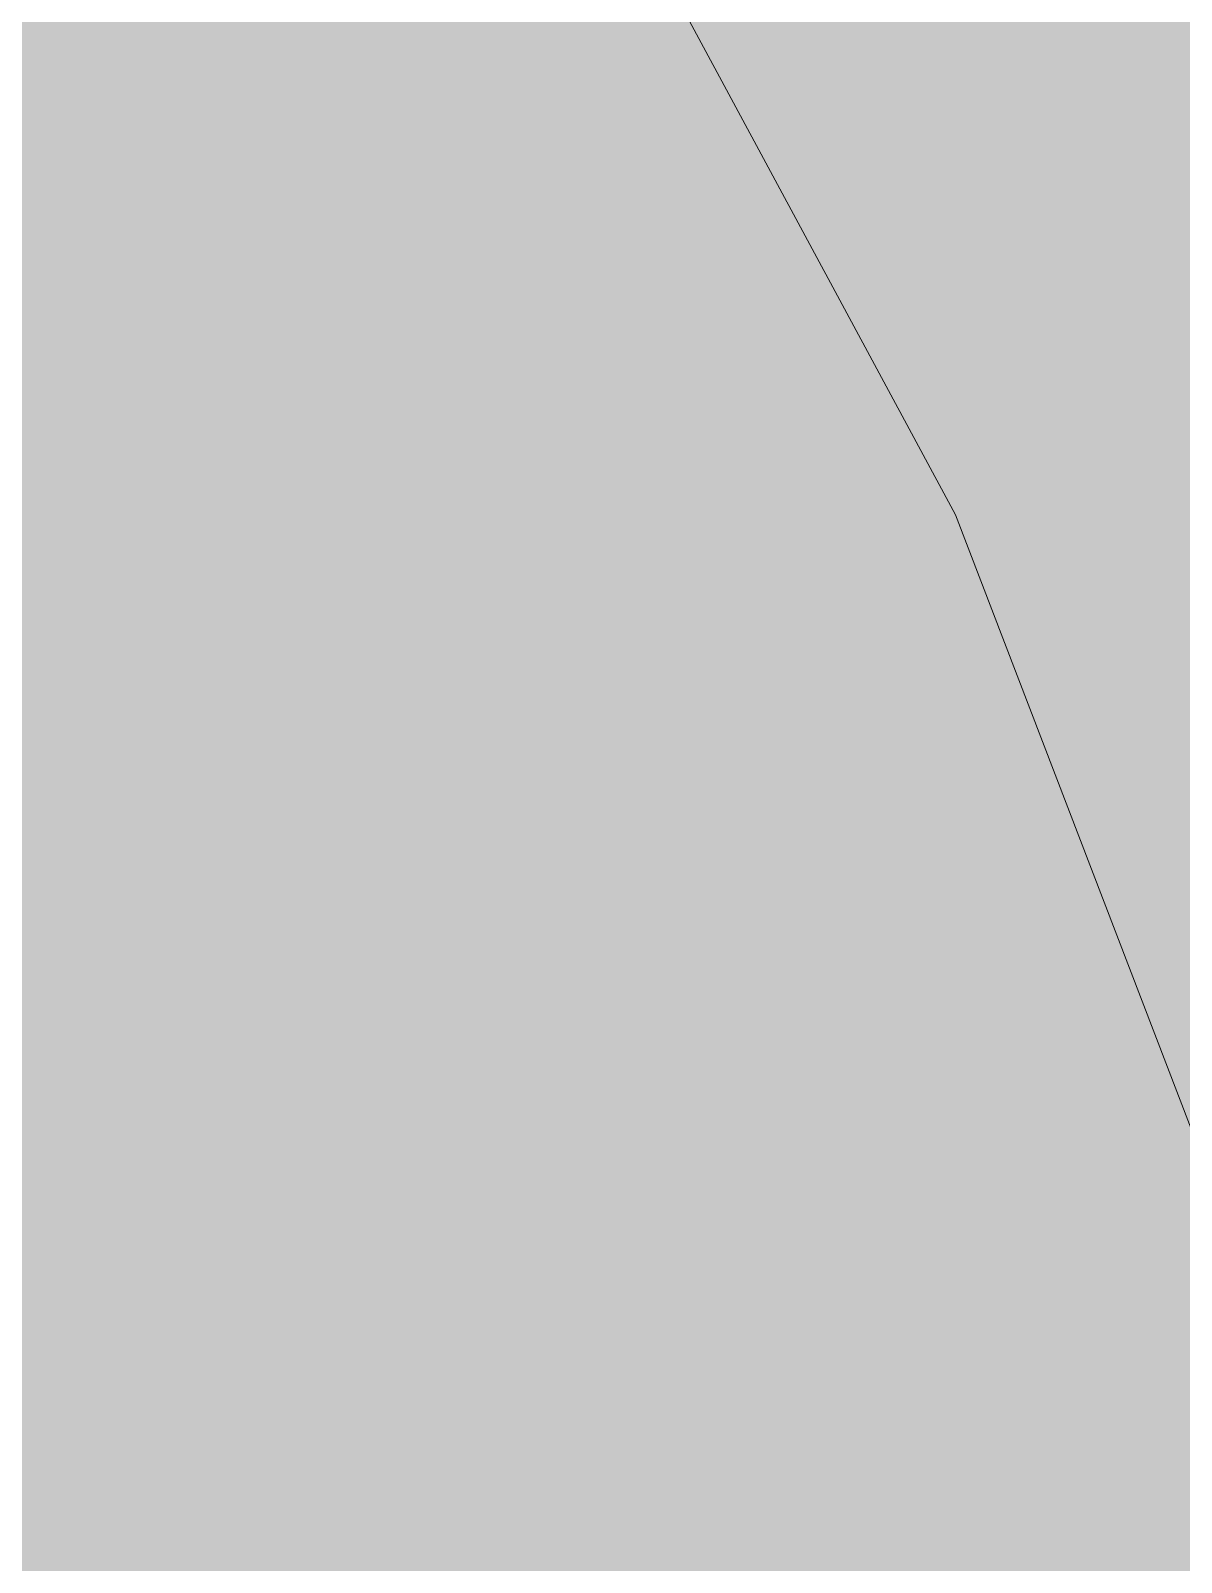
# Model space of a CAD drawing. Header units: millimetres. Extents: x 396621004 to 402046651, y 6785344214 to 6789799943.
# Drawn here: x 398716632 to 398733686, y 6786979029 to 6787001726 of the extents above; entities that cross this region are included whole.
import ezdxf

# ---------------------------------------------------------------- set-up
doc = ezdxf.new("R2010")
doc.units = ezdxf.units.MM
doc.header["$MEASUREMENT"] = 0
doc.layers.add('02 Korkeuskayrat_Kynä_nro__2', color=8, linetype='Continuous', lineweight=15)
doc.layers.add('03 Ohjelmalaaksot_Kynä_nro__204', color=7, linetype='Continuous', lineweight=50, true_color=0x83e1e0)
doc.layers.add('03 Ohjelmalaaksot_Kynä_nro__224', color=7, linetype='Continuous', lineweight=0, true_color=0xa1e8e9)

msp = doc.modelspace()

# ---------------------------------------------------------------- hatches: boundary and pattern name
at = {"layer": '03 Ohjelmalaaksot_Kynä_nro__204', "linetype": 'Continuous', "lineweight": 0, "true_color": 0x417070}
msp.add_hatch(color=147, dxfattribs=at).paths.add_polyline_path([(398699939.69, 6787007804.12), (398708847.35, 6786985791.37), (398716290.13, 6786956112.18), (398748563.37, 6786967723.12), (398766011.35, 6786971606.89), (398764868.78, 6786979560.6), (398745980.17, 6787051091.13), (398741641.59, 6787048130.63), (398726229.53, 6787049023.55), (398717519.6, 6787046663.01), (398703250.13, 6787038676.18)])
at = {"layer": '03 Ohjelmalaaksot_Kynä_nro__224', "linetype": 'Continuous', "lineweight": 0, "true_color": 0x507474}
h = msp.add_hatch(color=147, dxfattribs=at)
h.paths.add_polyline_path([(398698903.59, 6787017116.25), (398699080.49, 6787014835.73), (398699526.93, 6787012455.18), (398699779.64, 6787010234.67), (398699813.33, 6787008884.36), (398699939.69, 6787007804.12), (398700605.15, 6787004633.39), (398701068.44, 6787002322.86), (398701944.49, 6786999982.33), (398702197.19, 6786998682.03), (398702593.1, 6786997441.75), (398703494.42, 6786995381.28), (398704378.89, 6786994030.97), (398705010.65, 6786992990.73), (398706088.86, 6786989639.96), (398706619.55, 6786988319.66), (398707310.28, 6786987129.39), (398707723.03, 6786986099.15), (398708186.32, 6786983928.66), (398708295.83, 6786982578.35), (398708127.36, 6786981378.07), (398707680.91, 6786980207.8), (398707242.89, 6786979177.57), (398707150.23, 6786978047.31), (398707065.99, 6786976997.07), (398707251.31, 6786975696.77), (398707664.07, 6786974676.54), (398708548.54, 6786972406.02), (398709710.98, 6786970105.49), (398710342.75, 6786969065.25), (398710822.89, 6786967965), (398711277.76, 6786965654.47), (398711606.28, 6786964494.21), (398712743.45, 6786959142.98), (398713400.49, 6786956682.42), (398713602.65, 6786955602.17), (398713855.36, 6786954371.89), (398713904.03, 6786954111.85), (398716290.13, 6786956112.18), (398722572.31, 6786958372.32), (398738467.07, 6786964090.78), (398748563.37, 6786967723.12), (398766011.35, 6786971606.89), (398782158.12, 6786959496.82), (398786149.17, 6786930344.57), (398769909.9, 6786892427.73), (398766362.02, 6786884143.84), (398747300.52, 6786865082.34), (398746128.31, 6786862879.43), (398746606.05, 6786862870.96), (398748855.13, 6786862550.89), (398750127.09, 6786862450.86), (398751348.5, 6786862630.9), (398752586.76, 6786863031), (398755189.63, 6786863611.13), (398755192.87, 6786863611.99), (398756200.45, 6786863881.19), (398757354.48, 6786864071.23), (398759763.61, 6786863951.21), (398762021.11, 6786863841.18), (398763436.27, 6786863731.16), (398764565.02, 6786863641.14), (398766898.34, 6786862670.91), (398768220.83, 6786862280.82), (398769518.06, 6786861680.69), (398771741.87, 6786860160.34), (398772820.08, 6786859430.17), (398773957.26, 6786858629.99), (398775119.71, 6786858039.85), (398777865.78, 6786856829.58), (398778893.45, 6786856389.48), (398780182.25, 6786855649.31), (398781327.85, 6786854849.12), (398782523.99, 6786853828.89), (398782887.24, 6786853508.82), (398784961.65, 6786851725.85), (398785716.51, 6786851168.28), (398786786.3, 6786850298.08), (398789170.16, 6786848117.58), (398808735.03, 6786863793.09), (398823310.54, 6786867645.03), (398839745.86, 6786876051.42), (398850999.37, 6786887616.53), (398860695.62, 6786897582.69), (398891528.82, 6786924102.23), (398899614.94, 6786934309.2), (398888818.23, 6786936374.46), (398852292.67, 6787012714.58), (398814895.07, 6786992075.64), (398805025.55, 6786990200.9), (398777611.98, 6786984993.62), (398756998.25, 6787058609.49), (398741641.59, 6787048130.63), (398726847.89, 6787049971.25), (398726229.53, 6787049023.55), (398725294.52, 6787048033.32), (398724174.19, 6787047333.16), (398723163.36, 6787047063.1), (398721866.14, 6787046813.04), (398719608.63, 6787046993.08), (398718538.84, 6787047003.09), (398717519.6, 6787046663.01), (398715304.21, 6787045562.76), (398710907.12, 6787043922.38), (398708775.97, 6787042952.16), (398707596.68, 6787042412.03), (398706560.58, 6787041851.91), (398704463.12, 6787039681.41), (398702037.15, 6787037670.95), (398701034.75, 6787036680.72), (398699948.11, 6787035560.47), (398699569.05, 6787034390.2), (398699484.82, 6787033259.94), (398699299.5, 6787030999.42), (398699072.06, 6787026338.36), (398699189.99, 6787021567.27), (398699013.1, 6787019376.76), (398698928.86, 6787018246.51)])
h.paths.add_polyline_path([(398705745.91, 6787014005.8), (398704538.93, 6787020136.94), (398704698.64, 6787020688.27)], flags=0)

# ---------------------------------------------------------------- linework, layer by layer
at = {"layer": '02 Korkeuskayrat_Kynä_nro__2', "color": 8, "linetype": 'Continuous', "lineweight": 15, "flags": 128}
msp.add_lwpolyline([(398735158.47, 6786903230.19), (398734391.93, 6786908271.35), (398738350.99, 6786929106.11), (398739681.91, 6786958082.74), (398738047.74, 6786966164.59), (398738233.06, 6786970165.51), (398736506.24, 6786976246.9), (398736598.9, 6786978247.36), (398730340.21, 6786994551.09), (398722043.03, 6787009944.61), (398722177.81, 6787012945.29), (398720316.21, 6787016036), (398721453.39, 6787018986.68), (398729632.64, 6787022617.51), (398734577.25, 6787021387.22), (398737576.03, 6787021247.19), (398752098.19, 6787010574.75), (398768532.5, 6786997801.83), (398771531.28, 6786997661.8), (398786424.09, 6786994981.18), (398790425.26, 6786994791.14), (398793280.84, 6786991660.42)], dxfattribs=at)

doc.saveas('drawing.dxf')
